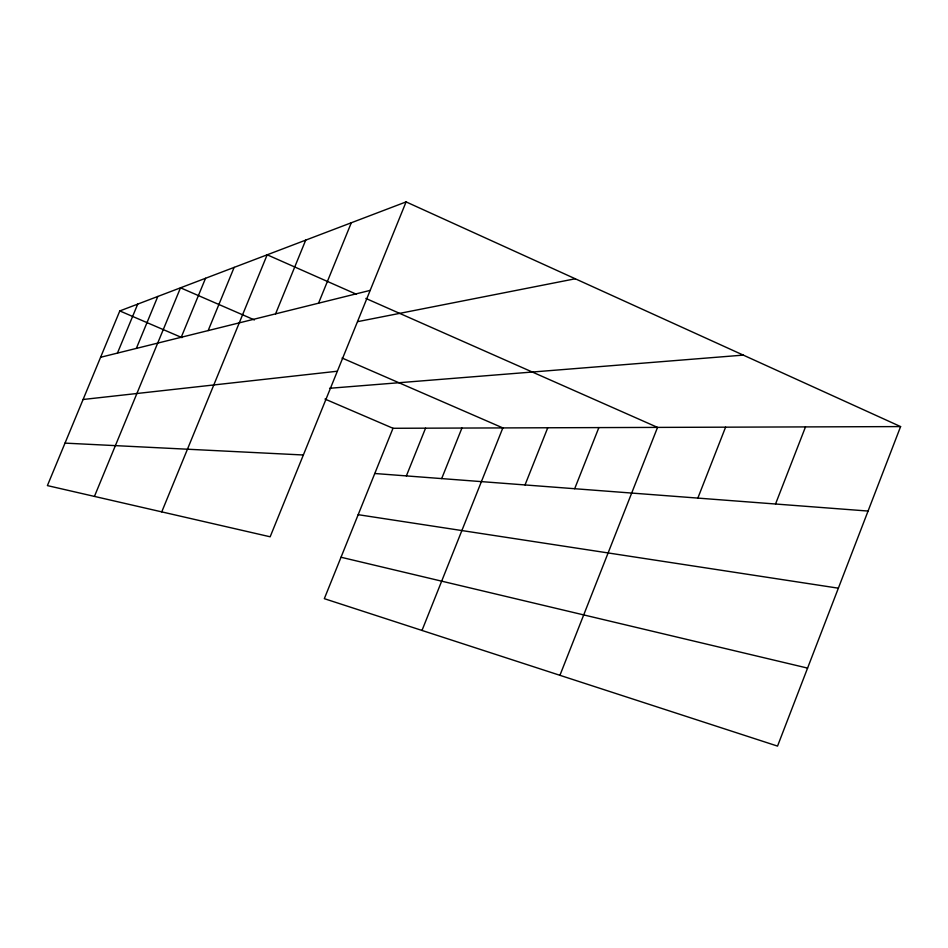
<?xml version="1.0" encoding="UTF-8"?>
<svg xmlns="http://www.w3.org/2000/svg" width="948" height="948" viewBox="0 0 948 948"><rect width="100%" height="100%" fill="white"/><g stroke="black" fill="none" stroke-linecap="round" stroke-linejoin="round"><path stroke-width="1.42" d="M900.6 426.588L777.538 746.1L324.323 598.674L393.005 428.283L900.6 426.588L406.088 201.9L119.803 310.932L47.4 485.601L270.156 536.793L406.088 201.9M775.535 504.004L805.492 426.908M697.846 498.091L725.599 427.169M559.924 675.32L657.545 427.394L365.845 298.43M574.678 488.718L598.863 427.595M525.026 484.938L547.754 427.761M441.685 478.586L461.925 428.058M421.99 630.456L502.843 427.915L342.098 358.036M406.372 475.908L425.557 428.176M318.54 303.194L351.317 222.756M161.752 511.873L267.17 254.799L356.389 294.247M275.572 313.859L305.718 240.117M94.433 496.408L180.511 287.801L254.408 319.926M181.234 337.263L205.538 278.274M208.169 330.579L234.144 267.383M117.445 353.094L137.721 304.095M136.346 348.402L157.818 296.451M100.595 357.278L370.17 290.384M357.669 321.645L575.27 278.771M83.092 399.487L337.358 371.225M329.56 388.289L743.291 355.109M65.009 443.119L303.36 454.993M374.78 473.502L868.072 511.055M358.178 514.681L838.364 588.187M341.019 557.246L807.577 668.103M119.803 310.932L181.969 337.63M324.986 399.061L393.005 428.283"/></g></svg>
